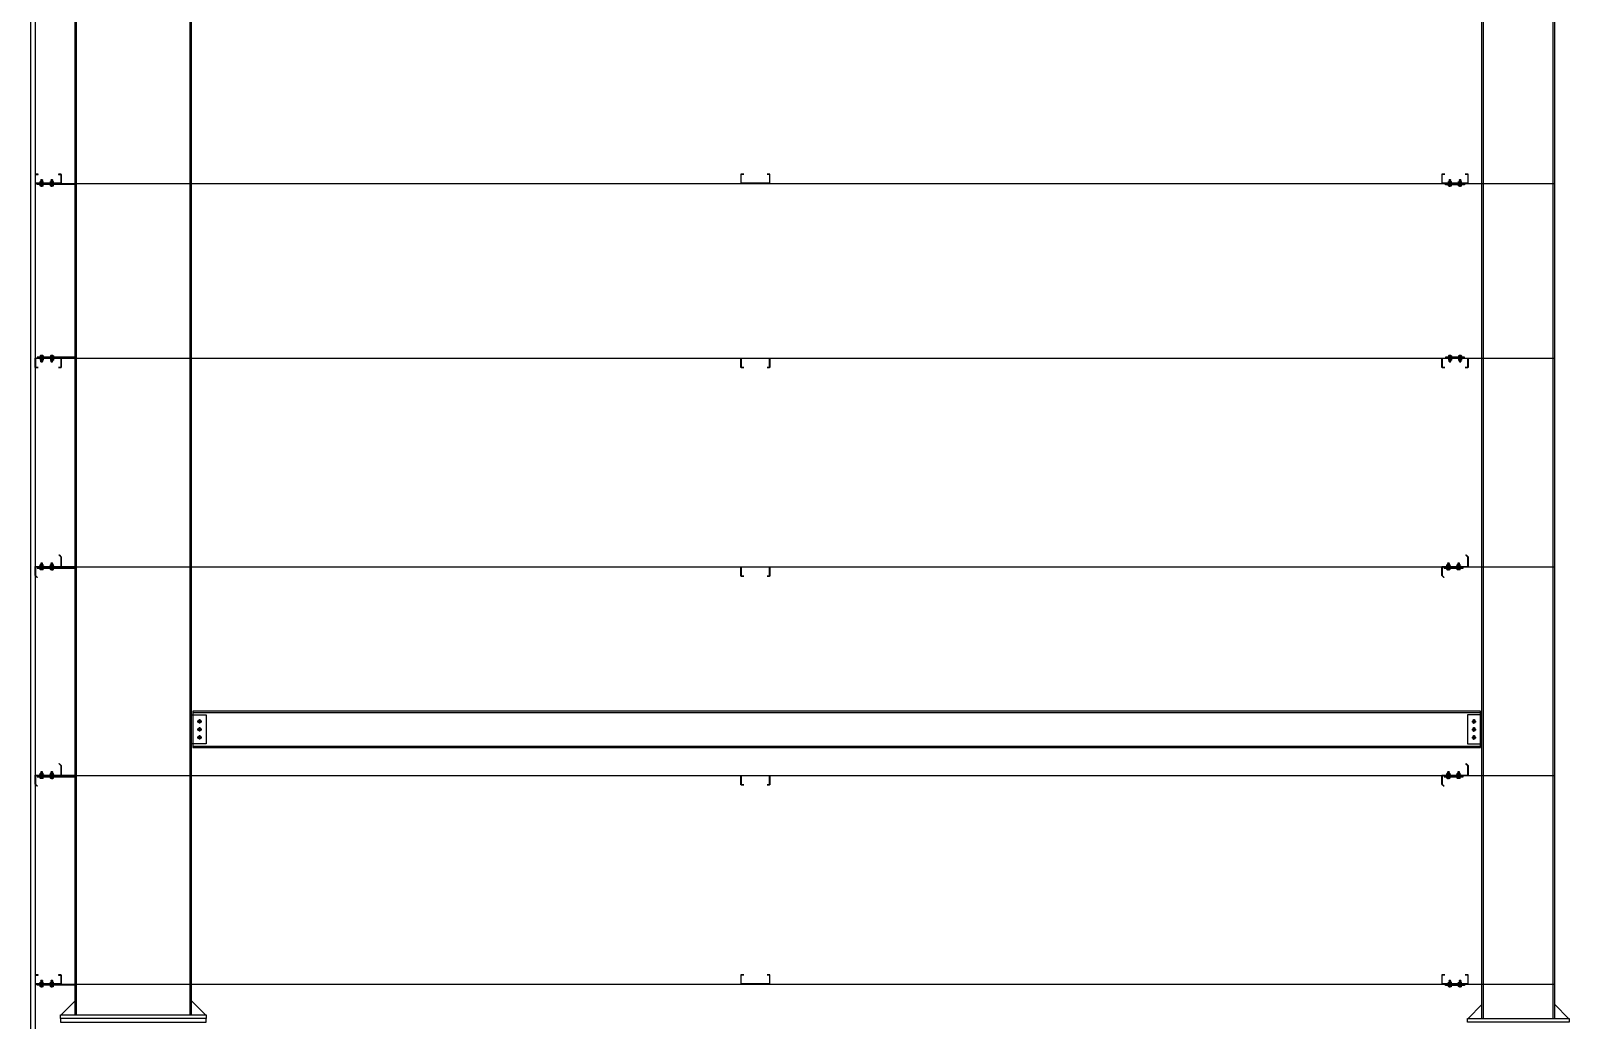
# Model space of a CAD drawing. Header units: inches. Extents: x 315041 to 662841, y -45540 to -35018.
# Drawn here: x 335147 to 335252.8, y -38412.7 to -38344.7 of the extents above; entities that cross this region are included whole.
import ezdxf

# ---------------------------------------------------------------- set-up
doc = ezdxf.new("R2010")
doc.units = ezdxf.units.IN
doc.header["$MEASUREMENT"] = 0
doc.linetypes.add('CENTER2', pattern=[28.575, 19.05, -3.175, 3.175, -3.175])
for name, color, linetype in [('2', 2, 'Continuous'), ('251', 251, 'Continuous'), ('3', 3, 'Continuous'), ('5', 5, 'Continuous'), ('6', 6, 'Continuous'), ('7', 7, 'Continuous'), ('8', 8, 'Continuous'), ('9', 9, 'Continuous')]:
    doc.layers.add(name, color=color, linetype=linetype)

# ---------------------------------------------------------------- blocks, each defined once
blk = doc.blocks.new('A$C2C995D6F')
at = {"layer": '7'}
for p, q in [((0.252, 0.126), (0, 0.126)), ((0.126, 0.252), (0.126, 0))]:
    blk.add_line(p, q, dxfattribs=at)
blk.add_circle((0.126, 0.126), 0.0917, dxfattribs=at)
blk = doc.blocks.new('A$C6A7930B6')
at = {"layer": '2'}
h = blk.add_hatch(dxfattribs=at)
h.set_pattern_fill('ANSI31', color=256, scale=0.125, angle=-90, style=0)
h.set_pattern_definition([(315, (3303.04439, 11524.56439), (0.011048543456, 0.011048543456), [])])
h.paths.add_polyline_path([(1.5, 1.185), (1.5, 0.619), (0.016, 0.619), (0.016, 0.124), (0.129, 0.011), (0.118, 0), (0, 0.118), (0, 0.635), (1.484, 0.635), (1.484, 1.179), (1.371, 1.292), (1.382, 1.303)])
at = {"layer": '251'}
h = blk.add_hatch(color=256, dxfattribs=at)
h.paths.add_polyline_path([(0.314, 0.668), (0.31, 0.668, 0.192582), (0.332, 0.676, 0.192582), (0.353, 0.668)])
h.paths.add_polyline_path([(0.397, 0.668, 0.192582), (0.418, 0.676, 0.192582), (0.44, 0.668)])
h = blk.add_hatch(color=256, dxfattribs=at)
h.paths.add_polyline_path([(0.314, 0.455), (0.31, 0.455, 0.192582), (0.332, 0.464, 0.192582), (0.353, 0.455)])
h.paths.add_polyline_path([(0.397, 0.455, 0.192582), (0.418, 0.464, 0.192582), (0.44, 0.455)])
h = blk.add_hatch(color=256, dxfattribs=at)
h.paths.add_polyline_path([(0.898, 0.668), (0.893, 0.668, 0.192582), (0.915, 0.676, 0.192582), (0.937, 0.668)])
h.paths.add_polyline_path([(0.98, 0.668, 0.192582), (1.002, 0.676, 0.192582), (1.023, 0.668)])
h = blk.add_hatch(color=256, dxfattribs=at)
h.paths.add_polyline_path([(0.898, 0.455), (0.893, 0.455, 0.192582), (0.915, 0.464, 0.192582), (0.937, 0.455)])
h.paths.add_polyline_path([(0.98, 0.455, 0.192582), (1.002, 0.464, 0.192582), (1.023, 0.455)])
at = {"layer": '9', "linetype": 'Continuous'}
h = blk.add_hatch(dxfattribs=at)
h.set_pattern_fill('ANSI31', color=250, scale=0.25, angle=-90, style=0)
h.set_pattern_definition([(315, (3302.900187, 11527.014995), (0.02209708691, 0.02209708691), [])])
h.paths.add_polyline_path([(2.292, 0.552), (2.292, 0.619), (0.125, 0.619), (0.125, 0.552)])
at = {"layer": '2'}
blk.add_lwpolyline([(1.5, 1.185), (1.5, 0.619), (0.016, 0.619), (0.016, 0.124), (0.129, 0.011), (0.118, 0), (0, 0.118), (0, 0.635), (1.484, 0.635), (1.484, 1.179), (1.371, 1.292), (1.382, 1.303)], close=True, dxfattribs=at)
at = {"layer": '5', "linetype": 'CENTER2', "ltscale": 0.2}
for p, q in [((0.375, 0.436), (0.375, 0.859)), ((0.958, 0.436), (0.958, 0.859))]:
    blk.add_line(p, q, dxfattribs=at)
at = {"layer": '6'}
blk.add_lwpolyline([(2.292, 0.552), (2.292, 0.619), (0.125, 0.619), (0.125, 0.552), (2.292, 0.552)], dxfattribs=at)
at = {"layer": '8'}
for p, q in [((0.288, 0.676), (0.288, 0.739)), ((0.288, 0.464), (0.288, 0.526)), ((0.44, 0.748), (0.31, 0.748)), ((0.44, 0.535), (0.31, 0.535)), ((0.436, 0.668), (0.314, 0.668)), ((0.436, 0.552), (0.314, 0.552)), ((0.436, 0.455), (0.314, 0.455)), ((0.335, 0.832), (0.325, 0.824)), ((0.325, 0.824), (0.335, 0.817)), ((0.335, 0.772), (0.325, 0.764)), ((0.325, 0.764), (0.325, 0.748)), ((0.325, 0.635), (0.325, 0.552)), ((0.332, 0.676), (0.332, 0.739)), ((0.332, 0.676), (0.332, 0.739)), ((0.332, 0.464), (0.332, 0.526)), ((0.332, 0.464), (0.332, 0.526)), ((0.415, 0.837), (0.335, 0.837)), ((0.335, 0.832), (0.335, 0.837)), ((0.335, 0.832), (0.375, 0.835)), ((0.35, 0.759), (0.415, 0.765)), ((0.425, 0.759), (0.35, 0.759)), ((0.375, 0.837), (0.375, 0.835)), ((0.375, 0.835), (0.375, 0.837)), ((0.415, 0.837), (0.42, 0.83)), ((0.42, 0.83), (0.415, 0.825)), ((0.415, 0.78), (0.425, 0.774)), ((0.425, 0.774), (0.415, 0.765)), ((0.415, 0.765), (0.425, 0.759)), ((0.418, 0.676), (0.418, 0.739)), ((0.418, 0.464), (0.418, 0.526)), ((0.425, 0.759), (0.425, 0.748)), ((0.425, 0.635), (0.425, 0.552)), ((0.462, 0.676), (0.462, 0.739)), ((0.462, 0.464), (0.462, 0.526)), ((0.872, 0.676), (0.872, 0.739)), ((0.872, 0.464), (0.872, 0.526)), ((1.023, 0.748), (0.893, 0.748)), ((1.023, 0.535), (0.893, 0.535)), ((1.019, 0.668), (0.898, 0.668)), ((1.019, 0.552), (0.898, 0.552)), ((1.019, 0.455), (0.898, 0.455)), ((0.918, 0.832), (0.908, 0.824)), ((0.908, 0.824), (0.918, 0.817)), ((0.918, 0.772), (0.908, 0.764)), ((0.908, 0.764), (0.908, 0.748)), ((0.908, 0.635), (0.908, 0.552)), ((0.915, 0.676), (0.915, 0.739)), ((0.915, 0.676), (0.915, 0.739)), ((0.915, 0.464), (0.915, 0.526)), ((0.915, 0.464), (0.915, 0.526)), ((0.998, 0.837), (0.918, 0.837)), ((0.918, 0.832), (0.918, 0.837)), ((0.918, 0.832), (0.958, 0.835)), ((0.933, 0.759), (0.998, 0.765)), ((1.008, 0.759), (0.933, 0.759)), ((0.958, 0.837), (0.958, 0.835)), ((0.958, 0.835), (0.958, 0.837)), ((0.998, 0.837), (1.003, 0.83)), ((1.003, 0.83), (0.998, 0.825)), ((0.998, 0.78), (1.008, 0.774)), ((1.008, 0.774), (0.998, 0.765)), ((0.998, 0.765), (1.008, 0.759)), ((1.002, 0.676), (1.002, 0.739)), ((1.002, 0.464), (1.002, 0.526)), ((1.008, 0.759), (1.008, 0.748)), ((1.008, 0.635), (1.008, 0.552)), ((1.045, 0.676), (1.045, 0.739)), ((1.045, 0.464), (1.045, 0.526))]:
    blk.add_line(p, q, dxfattribs=at)
for points in [[(0.275, 0.65), (0.275, 0.668), (0.475, 0.668), (0.475, 0.65)], [(0.275, 0.535), (0.275, 0.552), (0.475, 0.552), (0.475, 0.535)], [(0.335, 0.817), (0.325, 0.809), (0.335, 0.802), (0.415, 0.81), (0.425, 0.819), (0.415, 0.825)], [(0.335, 0.802), (0.325, 0.794), (0.335, 0.787), (0.415, 0.795), (0.425, 0.804), (0.415, 0.81)], [(0.335, 0.787), (0.325, 0.779), (0.335, 0.772), (0.415, 0.78), (0.425, 0.789), (0.415, 0.795)], [(0.859, 0.65), (0.859, 0.668), (1.058, 0.668), (1.058, 0.65)], [(0.859, 0.535), (0.859, 0.552), (1.058, 0.552), (1.058, 0.535)], [(0.918, 0.817), (0.908, 0.809), (0.918, 0.802), (0.998, 0.81), (1.008, 0.819), (0.998, 0.825)], [(0.918, 0.802), (0.908, 0.794), (0.918, 0.787), (0.998, 0.795), (1.008, 0.804), (0.998, 0.81)], [(0.918, 0.787), (0.908, 0.779), (0.918, 0.772), (0.998, 0.78), (1.008, 0.789), (0.998, 0.795)]]:
    blk.add_lwpolyline(points, close=True, dxfattribs=at)
for centre, start, end in [((0.31, 0.716), 46.39718, 133.60282), ((0.31, 0.699), 226.39718, 313.60282), ((0.31, 0.503), 46.39718, 133.60282), ((0.31, 0.486), 226.39718, 313.60282), ((0.353, 0.716), 90, 133.60282), ((0.353, 0.699), 226.39718, 270), ((0.353, 0.503), 90, 133.60282), ((0.353, 0.486), 226.39718, 270), ((0.397, 0.716), 46.39718, 90), ((0.397, 0.699), 270, 313.60282), ((0.397, 0.503), 46.39718, 90), ((0.397, 0.486), 270, 313.60282), ((0.44, 0.716), 46.39718, 133.60282), ((0.44, 0.699), 226.39718, 313.60282), ((0.44, 0.503), 46.39718, 133.60282), ((0.44, 0.486), 226.39718, 313.60282), ((0.893, 0.716), 46.39718, 133.60282), ((0.893, 0.699), 226.39718, 313.60282), ((0.893, 0.503), 46.39718, 133.60282), ((0.893, 0.486), 226.39718, 313.60282), ((0.937, 0.716), 90, 133.60282), ((0.937, 0.699), 226.39718, 270), ((0.937, 0.503), 90, 133.60282), ((0.937, 0.486), 226.39718, 270), ((0.98, 0.716), 46.39718, 90), ((0.98, 0.699), 270, 313.60282), ((0.98, 0.503), 46.39718, 90), ((0.98, 0.486), 270, 313.60282), ((1.023, 0.716), 46.39718, 133.60282), ((1.023, 0.699), 226.39718, 313.60282), ((1.023, 0.503), 46.39718, 133.60282), ((1.023, 0.486), 226.39718, 313.60282)]:
    blk.add_arc(centre, 0.0314, start, end, dxfattribs=at)
blk = doc.blocks.new('*U148')
at = {"layer": '251'}
h = blk.add_hatch(color=256, dxfattribs=at)
h.paths.add_polyline_path([(-0.053, -0.04), (-0.053, -0.043, -0.192582), (-0.048, -0.029, -0.192582), (-0.053, -0.014)])
h.paths.add_polyline_path([(-0.053, 0.014, -0.192582), (-0.048, 0.029, -0.192582), (-0.053, 0.043)])
h = blk.add_hatch(color=256, dxfattribs=at)
h.paths.add_polyline_path([(0.067, -0.04), (0.067, -0.043, -0.192582), (0.073, -0.029, -0.192582), (0.067, -0.014)])
h.paths.add_polyline_path([(0.067, 0.014, -0.192582), (0.073, 0.029, -0.192582), (0.067, 0.043)])
at = {"layer": '5', "linetype": 'CENTER2', "ltscale": 0.2}
blk.add_line((-0.077, 0), (0.206, 0), dxfattribs=at)
at = {"layer": '8'}
for p, q in [((-0.053, 0.04), (-0.053, -0.04)), ((-0.048, 0.058), (-0.006, 0.058)), ((-0.048, 0.029), (-0.006, 0.029)), ((0, 0.043), (0, -0.043)), ((0.056, 0.033), (0, 0.033)), ((0.056, -0.066), (0.056, 0.066)), ((0.056, 0.066), (0.067, 0.066)), ((0.067, -0.066), (0.067, 0.066)), ((0.067, 0.04), (0.067, -0.04)), ((0.073, 0.058), (0.115, 0.058)), ((0.073, 0.029), (0.115, 0.029)), ((0.12, 0.043), (0.12, -0.043)), ((0.128, 0.033), (0.12, 0.033)), ((0.132, 0.027), (0.128, 0.033)), ((0.128, 0.033), (0.128, -0.017)), ((0.128, -0.017), (0.132, 0.027)), ((0.138, 0.033), (0.132, 0.027)), ((0.142, 0.027), (0.138, 0.033)), ((0.175, 0.03), (0.172, 0.027)), ((0.18, 0.027), (0.175, 0.03)), ((0.177, -0.027), (0.178, 0)), ((0.18, 0), (0.178, 0)), ((0.178, 0), (0.18, 0)), ((0.18, 0.027), (0.18, -0.027)), ((-0.048, -0.029), (-0.006, -0.029)), ((-0.048, -0.029), (-0.006, -0.029)), ((-0.048, -0.058), (-0.006, -0.058)), ((0.056, -0.033), (0, -0.033)), ((0.056, -0.066), (0.067, -0.066)), ((0.073, -0.029), (0.115, -0.029)), ((0.073, -0.029), (0.115, -0.029)), ((0.073, -0.058), (0.115, -0.058)), ((0.131, -0.033), (0.12, -0.033)), ((0.137, -0.027), (0.131, -0.033)), ((0.171, -0.033), (0.167, -0.027)), ((0.177, -0.027), (0.171, -0.033)), ((0.177, -0.027), (0.18, -0.027))]:
    blk.add_line(p, q, dxfattribs=at)
for points in [[(0.147, -0.027), (0.141, -0.033), (0.137, -0.027), (0.142, 0.027), (0.148, 0.033), (0.152, 0.027)], [(0.157, -0.027), (0.151, -0.033), (0.147, -0.027), (0.152, 0.027), (0.158, 0.033), (0.162, 0.027)], [(0.167, -0.027), (0.161, -0.033), (0.157, -0.027), (0.162, 0.027), (0.168, 0.033), (0.172, 0.027)]]:
    blk.add_lwpolyline(points, close=True, dxfattribs=at)
for centre, start, end in [((-0.032, 0.043), 136.39718, 223.60282), ((-0.032, 0.014), 136.39718, 180), ((-0.021, 0.043), 316.39718, 43.60282), ((-0.021, 0.014), 0, 43.60282), ((0.088, 0.043), 136.39718, 223.60282), ((0.088, 0.014), 136.39718, 180), ((0.099, 0.043), 316.39718, 43.60282), ((0.099, 0.014), 0, 43.60282), ((-0.032, -0.014), 180, 223.60282), ((-0.032, -0.043), 136.39718, 223.60282), ((-0.021, -0.014), 316.39718, 0), ((-0.021, -0.043), 316.39718, 43.60282), ((0.088, -0.014), 180, 223.60282), ((0.088, -0.043), 136.39718, 223.60282), ((0.099, -0.014), 316.39718, 0), ((0.099, -0.043), 316.39718, 43.60282)]:
    blk.add_arc(centre, 0.0209, start, end, dxfattribs=at)
blk = doc.blocks.new('*U149')
at = {"layer": '251'}
h = blk.add_hatch(color=256, dxfattribs=at)
h.paths.add_polyline_path([(-0.053, -0.04), (-0.053, -0.043, -0.192582), (-0.048, -0.029, -0.192582), (-0.053, -0.014)])
h.paths.add_polyline_path([(-0.053, 0.014, -0.192582), (-0.048, 0.029, -0.192582), (-0.053, 0.043)])
h = blk.add_hatch(color=256, dxfattribs=at)
h.paths.add_polyline_path([(0.067, -0.04), (0.067, -0.043, -0.192582), (0.073, -0.029, -0.192582), (0.067, -0.014)])
h.paths.add_polyline_path([(0.067, 0.014, -0.192582), (0.073, 0.029, -0.192582), (0.067, 0.043)])
at = {"layer": '5', "linetype": 'CENTER2', "ltscale": 0.2}
blk.add_line((-0.077, 0), (0.206, 0), dxfattribs=at)
at = {"layer": '8'}
for p, q in [((-0.053, 0.04), (-0.053, -0.04)), ((-0.048, 0.058), (-0.006, 0.058)), ((-0.048, 0.029), (-0.006, 0.029)), ((0, 0.043), (0, -0.043)), ((0.056, 0.033), (0, 0.033)), ((0.056, -0.066), (0.056, 0.066)), ((0.056, 0.066), (0.067, 0.066)), ((0.067, -0.066), (0.067, 0.066)), ((0.067, 0.04), (0.067, -0.04)), ((0.073, 0.058), (0.115, 0.058)), ((0.073, 0.029), (0.115, 0.029)), ((0.12, 0.043), (0.12, -0.043)), ((0.128, 0.033), (0.12, 0.033)), ((0.132, 0.027), (0.128, 0.033)), ((0.128, 0.033), (0.128, -0.017)), ((0.128, -0.017), (0.132, 0.027)), ((0.138, 0.033), (0.132, 0.027)), ((0.142, 0.027), (0.138, 0.033)), ((0.175, 0.03), (0.172, 0.027)), ((0.18, 0.027), (0.175, 0.03)), ((0.177, -0.027), (0.178, 0)), ((0.18, 0), (0.178, 0)), ((0.178, 0), (0.18, 0)), ((0.18, 0.027), (0.18, -0.027)), ((-0.048, -0.029), (-0.006, -0.029)), ((-0.048, -0.029), (-0.006, -0.029)), ((-0.048, -0.058), (-0.006, -0.058)), ((0.056, -0.033), (0, -0.033)), ((0.056, -0.066), (0.067, -0.066)), ((0.073, -0.029), (0.115, -0.029)), ((0.073, -0.029), (0.115, -0.029)), ((0.073, -0.058), (0.115, -0.058)), ((0.131, -0.033), (0.12, -0.033)), ((0.137, -0.027), (0.131, -0.033)), ((0.171, -0.033), (0.167, -0.027)), ((0.177, -0.027), (0.171, -0.033)), ((0.177, -0.027), (0.18, -0.027))]:
    blk.add_line(p, q, dxfattribs=at)
for points in [[(0.147, -0.027), (0.141, -0.033), (0.137, -0.027), (0.142, 0.027), (0.148, 0.033), (0.152, 0.027)], [(0.157, -0.027), (0.151, -0.033), (0.147, -0.027), (0.152, 0.027), (0.158, 0.033), (0.162, 0.027)], [(0.167, -0.027), (0.161, -0.033), (0.157, -0.027), (0.162, 0.027), (0.168, 0.033), (0.172, 0.027)]]:
    blk.add_lwpolyline(points, close=True, dxfattribs=at)
for centre, start, end in [((-0.032, 0.043), 136.39718, 223.60282), ((-0.032, 0.014), 136.39718, 180), ((-0.021, 0.043), 316.39718, 43.60282), ((-0.021, 0.014), 0, 43.60282), ((0.088, 0.043), 136.39718, 223.60282), ((0.088, 0.014), 136.39718, 180), ((0.099, 0.043), 316.39718, 43.60282), ((0.099, 0.014), 0, 43.60282), ((-0.032, -0.014), 180, 223.60282), ((-0.032, -0.043), 136.39718, 223.60282), ((-0.021, -0.014), 316.39718, 0), ((-0.021, -0.043), 316.39718, 43.60282), ((0.088, -0.014), 180, 223.60282), ((0.088, -0.043), 136.39718, 223.60282), ((0.099, -0.014), 316.39718, 0), ((0.099, -0.043), 316.39718, 43.60282)]:
    blk.add_arc(centre, 0.0209, start, end, dxfattribs=at)
blk = doc.blocks.new('A$C174458B3')
at = {"layer": '2'}
blk.add_lwpolyline([(1.333, 0.017), (1.483, 0.017), (1.483, 0.525), (0.017, 0.525), (0.017, 0.017), (0.167, 0.017), (0.167, 0), (0, 0), (0, 0.542), (1.5, 0.542), (1.5, 0), (1.333, 0), (1.333, 0.017)], dxfattribs=at)
at = {"layer": '5'}
blk.add_lwpolyline([(2.292, 0.542), (2.292, 0.608), (0.125, 0.608), (0.125, 0.542), (2.292, 0.542)], dxfattribs=at)
at = {"layer": '251', "color": 147, "xscale": 1.5, "yscale": 1.5, "zscale": 1.5, "rotation": 270}
for name, p in [('*U149', (0.375, 0.608)), ('*U148', (0.958, 0.608))]:
    blk.add_blockref(name, p, dxfattribs=at)
blk = doc.blocks.new('A$C2426415A')
at = {"layer": '2'}
h = blk.add_hatch(dxfattribs=at)
h.set_pattern_fill('ANSI31', color=256, scale=0.125, angle=-90, style=0)
h.set_pattern_definition([(315, (3303.044389, 11524.564393), (0.011048543456, 0.011048543456), [])])
h.paths.add_polyline_path([(1.5, 1.185), (1.5, 0.619), (0.016, 0.619), (0.016, 0.124), (0.129, 0.011), (0.118, 0), (0, 0.118), (0, 0.635), (1.484, 0.635), (1.484, 1.179), (1.371, 1.292), (1.382, 1.303)])
at = {"layer": '251'}
h = blk.add_hatch(color=256, dxfattribs=at)
h.paths.add_polyline_path([(0.314, 0.668), (0.31, 0.668, 0.192582), (0.332, 0.676, 0.192582), (0.353, 0.668)])
h.paths.add_polyline_path([(0.397, 0.668, 0.192582), (0.418, 0.676, 0.192582), (0.44, 0.668)])
h = blk.add_hatch(color=256, dxfattribs=at)
h.paths.add_polyline_path([(0.314, 0.455), (0.31, 0.455, 0.192582), (0.332, 0.464, 0.192582), (0.353, 0.455)])
h.paths.add_polyline_path([(0.397, 0.455, 0.192582), (0.418, 0.464, 0.192582), (0.44, 0.455)])
h = blk.add_hatch(color=256, dxfattribs=at)
h.paths.add_polyline_path([(0.898, 0.668), (0.893, 0.668, 0.192582), (0.915, 0.676, 0.192582), (0.937, 0.668)])
h.paths.add_polyline_path([(0.98, 0.668, 0.192582), (1.002, 0.676, 0.192582), (1.023, 0.668)])
h = blk.add_hatch(color=256, dxfattribs=at)
h.paths.add_polyline_path([(0.898, 0.455), (0.893, 0.455, 0.192582), (0.915, 0.464, 0.192582), (0.937, 0.455)])
h.paths.add_polyline_path([(0.98, 0.455, 0.192582), (1.002, 0.464, 0.192582), (1.023, 0.455)])
at = {"layer": '9', "linetype": 'Continuous'}
h = blk.add_hatch(dxfattribs=at)
h.set_pattern_fill('ANSI31', color=250, scale=0.25, angle=-90, style=0)
h.set_pattern_definition([(315, (3302.900186, 11527.014998), (0.02209708691, 0.02209708691), [])])
h.paths.add_polyline_path([(1.208, 0.552), (1.208, 0.619), (0.125, 0.619), (0.125, 0.552)])
at = {"layer": '2'}
blk.add_lwpolyline([(1.5, 1.185), (1.5, 0.619), (0.016, 0.619), (0.016, 0.124), (0.129, 0.011), (0.118, 0), (0, 0.118), (0, 0.635), (1.484, 0.635), (1.484, 1.179), (1.371, 1.292), (1.382, 1.303)], close=True, dxfattribs=at)
at = {"layer": '5', "linetype": 'CENTER2', "ltscale": 0.2}
for p, q in [((0.375, 0.436), (0.375, 0.859)), ((0.958, 0.436), (0.958, 0.859))]:
    blk.add_line(p, q, dxfattribs=at)
at = {"layer": '6'}
blk.add_lwpolyline([(1.208, 0.552), (1.208, 0.619), (0.125, 0.619), (0.125, 0.552), (1.208, 0.552)], dxfattribs=at)
at = {"layer": '8'}
for p, q in [((0.288, 0.676), (0.288, 0.739)), ((0.288, 0.464), (0.288, 0.526)), ((0.44, 0.748), (0.31, 0.748)), ((0.44, 0.535), (0.31, 0.535)), ((0.436, 0.668), (0.314, 0.668)), ((0.436, 0.552), (0.314, 0.552)), ((0.436, 0.455), (0.314, 0.455)), ((0.335, 0.832), (0.325, 0.824)), ((0.325, 0.824), (0.335, 0.817)), ((0.335, 0.772), (0.325, 0.764)), ((0.325, 0.764), (0.325, 0.748)), ((0.325, 0.635), (0.325, 0.552)), ((0.332, 0.676), (0.332, 0.739)), ((0.332, 0.676), (0.332, 0.739)), ((0.332, 0.464), (0.332, 0.526)), ((0.332, 0.464), (0.332, 0.526)), ((0.415, 0.837), (0.335, 0.837)), ((0.335, 0.832), (0.335, 0.837)), ((0.335, 0.832), (0.375, 0.835)), ((0.35, 0.759), (0.415, 0.765)), ((0.425, 0.759), (0.35, 0.759)), ((0.375, 0.837), (0.375, 0.835)), ((0.375, 0.835), (0.375, 0.837)), ((0.415, 0.837), (0.42, 0.83)), ((0.42, 0.83), (0.415, 0.825)), ((0.415, 0.78), (0.425, 0.774)), ((0.425, 0.774), (0.415, 0.765)), ((0.415, 0.765), (0.425, 0.759)), ((0.418, 0.676), (0.418, 0.739)), ((0.418, 0.464), (0.418, 0.526)), ((0.425, 0.759), (0.425, 0.748)), ((0.425, 0.635), (0.425, 0.552)), ((0.462, 0.676), (0.462, 0.739)), ((0.462, 0.464), (0.462, 0.526)), ((0.872, 0.676), (0.872, 0.739)), ((0.872, 0.464), (0.872, 0.526)), ((1.023, 0.748), (0.893, 0.748)), ((1.023, 0.535), (0.893, 0.535)), ((1.019, 0.668), (0.898, 0.668)), ((1.019, 0.552), (0.898, 0.552)), ((1.019, 0.455), (0.898, 0.455)), ((0.918, 0.832), (0.908, 0.824)), ((0.908, 0.824), (0.918, 0.817)), ((0.918, 0.772), (0.908, 0.764)), ((0.908, 0.764), (0.908, 0.748)), ((0.908, 0.635), (0.908, 0.552)), ((0.915, 0.676), (0.915, 0.739)), ((0.915, 0.676), (0.915, 0.739)), ((0.915, 0.464), (0.915, 0.526)), ((0.915, 0.464), (0.915, 0.526)), ((0.998, 0.837), (0.918, 0.837)), ((0.918, 0.832), (0.918, 0.837)), ((0.918, 0.832), (0.958, 0.835)), ((0.933, 0.759), (0.998, 0.765)), ((1.008, 0.759), (0.933, 0.759)), ((0.958, 0.837), (0.958, 0.835)), ((0.958, 0.835), (0.958, 0.837)), ((0.998, 0.837), (1.003, 0.83)), ((1.003, 0.83), (0.998, 0.825)), ((0.998, 0.78), (1.008, 0.774)), ((1.008, 0.774), (0.998, 0.765)), ((0.998, 0.765), (1.008, 0.759)), ((1.002, 0.676), (1.002, 0.739)), ((1.002, 0.464), (1.002, 0.526)), ((1.008, 0.759), (1.008, 0.748)), ((1.008, 0.635), (1.008, 0.552)), ((1.045, 0.676), (1.045, 0.739)), ((1.045, 0.464), (1.045, 0.526))]:
    blk.add_line(p, q, dxfattribs=at)
for points in [[(0.275, 0.65), (0.275, 0.668), (0.475, 0.668), (0.475, 0.65)], [(0.275, 0.535), (0.275, 0.552), (0.475, 0.552), (0.475, 0.535)], [(0.335, 0.817), (0.325, 0.809), (0.335, 0.802), (0.415, 0.81), (0.425, 0.819), (0.415, 0.825)], [(0.335, 0.802), (0.325, 0.794), (0.335, 0.787), (0.415, 0.795), (0.425, 0.804), (0.415, 0.81)], [(0.335, 0.787), (0.325, 0.779), (0.335, 0.772), (0.415, 0.78), (0.425, 0.789), (0.415, 0.795)], [(0.859, 0.65), (0.859, 0.668), (1.058, 0.668), (1.058, 0.65)], [(0.859, 0.535), (0.859, 0.552), (1.058, 0.552), (1.058, 0.535)], [(0.918, 0.817), (0.908, 0.809), (0.918, 0.802), (0.998, 0.81), (1.008, 0.819), (0.998, 0.825)], [(0.918, 0.802), (0.908, 0.794), (0.918, 0.787), (0.998, 0.795), (1.008, 0.804), (0.998, 0.81)], [(0.918, 0.787), (0.908, 0.779), (0.918, 0.772), (0.998, 0.78), (1.008, 0.789), (0.998, 0.795)]]:
    blk.add_lwpolyline(points, close=True, dxfattribs=at)
for centre, start, end in [((0.31, 0.716), 46.39718, 133.60282), ((0.31, 0.699), 226.39718, 313.60282), ((0.31, 0.503), 46.39718, 133.60282), ((0.31, 0.486), 226.39718, 313.60282), ((0.353, 0.716), 90, 133.60282), ((0.353, 0.699), 226.39718, 270), ((0.353, 0.503), 90, 133.60282), ((0.353, 0.486), 226.39718, 270), ((0.397, 0.716), 46.39718, 90), ((0.397, 0.699), 270, 313.60282), ((0.397, 0.503), 46.39718, 90), ((0.397, 0.486), 270, 313.60282), ((0.44, 0.716), 46.39718, 133.60282), ((0.44, 0.699), 226.39718, 313.60282), ((0.44, 0.503), 46.39718, 133.60282), ((0.44, 0.486), 226.39718, 313.60282), ((0.893, 0.716), 46.39718, 133.60282), ((0.893, 0.699), 226.39718, 313.60282), ((0.893, 0.503), 46.39718, 133.60282), ((0.893, 0.486), 226.39718, 313.60282), ((0.937, 0.716), 90, 133.60282), ((0.937, 0.699), 226.39718, 270), ((0.937, 0.503), 90, 133.60282), ((0.937, 0.486), 226.39718, 270), ((0.98, 0.716), 46.39718, 90), ((0.98, 0.699), 270, 313.60282), ((0.98, 0.503), 46.39718, 90), ((0.98, 0.486), 270, 313.60282), ((1.023, 0.716), 46.39718, 133.60282), ((1.023, 0.699), 226.39718, 313.60282), ((1.023, 0.503), 46.39718, 133.60282), ((1.023, 0.486), 226.39718, 313.60282)]:
    blk.add_arc(centre, 0.0314, start, end, dxfattribs=at)
blk = doc.blocks.new('*U164')
at = {"layer": '251'}
h = blk.add_hatch(color=256, dxfattribs=at)
h.paths.add_polyline_path([(-0.053, -0.04), (-0.053, -0.043, -0.192582), (-0.048, -0.029, -0.192582), (-0.053, -0.014)])
h.paths.add_polyline_path([(-0.053, 0.014, -0.192582), (-0.048, 0.029, -0.192582), (-0.053, 0.043)])
h = blk.add_hatch(color=256, dxfattribs=at)
h.paths.add_polyline_path([(0.067, -0.04), (0.067, -0.043, -0.192582), (0.073, -0.029, -0.192582), (0.067, -0.014)])
h.paths.add_polyline_path([(0.067, 0.014, -0.192582), (0.073, 0.029, -0.192582), (0.067, 0.043)])
at = {"layer": '5', "linetype": 'CENTER2', "ltscale": 0.2}
blk.add_line((-0.077, 0), (0.206, 0), dxfattribs=at)
at = {"layer": '8'}
for p, q in [((-0.053, 0.04), (-0.053, -0.04)), ((-0.048, 0.058), (-0.006, 0.058)), ((-0.048, 0.029), (-0.006, 0.029)), ((0, 0.043), (0, -0.043)), ((0.056, 0.033), (0, 0.033)), ((0.056, -0.066), (0.056, 0.066)), ((0.056, 0.066), (0.067, 0.066)), ((0.067, -0.066), (0.067, 0.066)), ((0.067, 0.04), (0.067, -0.04)), ((0.073, 0.058), (0.115, 0.058)), ((0.073, 0.029), (0.115, 0.029)), ((0.12, 0.043), (0.12, -0.043)), ((0.128, 0.033), (0.12, 0.033)), ((0.132, 0.027), (0.128, 0.033)), ((0.128, 0.033), (0.128, -0.017)), ((0.128, -0.017), (0.132, 0.027)), ((0.138, 0.033), (0.132, 0.027)), ((0.142, 0.027), (0.138, 0.033)), ((0.175, 0.03), (0.172, 0.027)), ((0.18, 0.027), (0.175, 0.03)), ((0.177, -0.027), (0.178, 0)), ((0.18, 0), (0.178, 0)), ((0.178, 0), (0.18, 0)), ((0.18, 0.027), (0.18, -0.027)), ((-0.048, -0.029), (-0.006, -0.029)), ((-0.048, -0.029), (-0.006, -0.029)), ((-0.048, -0.058), (-0.006, -0.058)), ((0.056, -0.033), (0, -0.033)), ((0.056, -0.066), (0.067, -0.066)), ((0.073, -0.029), (0.115, -0.029)), ((0.073, -0.029), (0.115, -0.029)), ((0.073, -0.058), (0.115, -0.058)), ((0.131, -0.033), (0.12, -0.033)), ((0.137, -0.027), (0.131, -0.033)), ((0.171, -0.033), (0.167, -0.027)), ((0.177, -0.027), (0.171, -0.033)), ((0.177, -0.027), (0.18, -0.027))]:
    blk.add_line(p, q, dxfattribs=at)
for points in [[(0.147, -0.027), (0.141, -0.033), (0.137, -0.027), (0.142, 0.027), (0.148, 0.033), (0.152, 0.027)], [(0.157, -0.027), (0.151, -0.033), (0.147, -0.027), (0.152, 0.027), (0.158, 0.033), (0.162, 0.027)], [(0.167, -0.027), (0.161, -0.033), (0.157, -0.027), (0.162, 0.027), (0.168, 0.033), (0.172, 0.027)]]:
    blk.add_lwpolyline(points, close=True, dxfattribs=at)
for centre, start, end in [((-0.032, 0.043), 136.39718, 223.60282), ((-0.032, 0.014), 136.39718, 180), ((-0.021, 0.043), 316.39718, 43.60282), ((-0.021, 0.014), 0, 43.60282), ((0.088, 0.043), 136.39718, 223.60282), ((0.088, 0.014), 136.39718, 180), ((0.099, 0.043), 316.39718, 43.60282), ((0.099, 0.014), 0, 43.60282), ((-0.032, -0.014), 180, 223.60282), ((-0.032, -0.043), 136.39718, 223.60282), ((-0.021, -0.014), 316.39718, 0), ((-0.021, -0.043), 316.39718, 43.60282), ((0.088, -0.014), 180, 223.60282), ((0.088, -0.043), 136.39718, 223.60282), ((0.099, -0.014), 316.39718, 0), ((0.099, -0.043), 316.39718, 43.60282)]:
    blk.add_arc(centre, 0.0209, start, end, dxfattribs=at)
blk = doc.blocks.new('*U165')
at = {"layer": '251'}
h = blk.add_hatch(color=256, dxfattribs=at)
h.paths.add_polyline_path([(-0.053, -0.04), (-0.053, -0.043, -0.192582), (-0.048, -0.029, -0.192582), (-0.053, -0.014)])
h.paths.add_polyline_path([(-0.053, 0.014, -0.192582), (-0.048, 0.029, -0.192582), (-0.053, 0.043)])
h = blk.add_hatch(color=256, dxfattribs=at)
h.paths.add_polyline_path([(0.067, -0.04), (0.067, -0.043, -0.192582), (0.073, -0.029, -0.192582), (0.067, -0.014)])
h.paths.add_polyline_path([(0.067, 0.014, -0.192582), (0.073, 0.029, -0.192582), (0.067, 0.043)])
at = {"layer": '5', "linetype": 'CENTER2', "ltscale": 0.2}
blk.add_line((-0.077, 0), (0.206, 0), dxfattribs=at)
at = {"layer": '8'}
for p, q in [((-0.053, 0.04), (-0.053, -0.04)), ((-0.048, 0.058), (-0.006, 0.058)), ((-0.048, 0.029), (-0.006, 0.029)), ((0, 0.043), (0, -0.043)), ((0.056, 0.033), (0, 0.033)), ((0.056, -0.066), (0.056, 0.066)), ((0.056, 0.066), (0.067, 0.066)), ((0.067, -0.066), (0.067, 0.066)), ((0.067, 0.04), (0.067, -0.04)), ((0.073, 0.058), (0.115, 0.058)), ((0.073, 0.029), (0.115, 0.029)), ((0.12, 0.043), (0.12, -0.043)), ((0.128, 0.033), (0.12, 0.033)), ((0.132, 0.027), (0.128, 0.033)), ((0.128, 0.033), (0.128, -0.017)), ((0.128, -0.017), (0.132, 0.027)), ((0.138, 0.033), (0.132, 0.027)), ((0.142, 0.027), (0.138, 0.033)), ((0.175, 0.03), (0.172, 0.027)), ((0.18, 0.027), (0.175, 0.03)), ((0.177, -0.027), (0.178, 0)), ((0.18, 0), (0.178, 0)), ((0.178, 0), (0.18, 0)), ((0.18, 0.027), (0.18, -0.027)), ((-0.048, -0.029), (-0.006, -0.029)), ((-0.048, -0.029), (-0.006, -0.029)), ((-0.048, -0.058), (-0.006, -0.058)), ((0.056, -0.033), (0, -0.033)), ((0.056, -0.066), (0.067, -0.066)), ((0.073, -0.029), (0.115, -0.029)), ((0.073, -0.029), (0.115, -0.029)), ((0.073, -0.058), (0.115, -0.058)), ((0.131, -0.033), (0.12, -0.033)), ((0.137, -0.027), (0.131, -0.033)), ((0.171, -0.033), (0.167, -0.027)), ((0.177, -0.027), (0.171, -0.033)), ((0.177, -0.027), (0.18, -0.027))]:
    blk.add_line(p, q, dxfattribs=at)
for points in [[(0.147, -0.027), (0.141, -0.033), (0.137, -0.027), (0.142, 0.027), (0.148, 0.033), (0.152, 0.027)], [(0.157, -0.027), (0.151, -0.033), (0.147, -0.027), (0.152, 0.027), (0.158, 0.033), (0.162, 0.027)], [(0.167, -0.027), (0.161, -0.033), (0.157, -0.027), (0.162, 0.027), (0.168, 0.033), (0.172, 0.027)]]:
    blk.add_lwpolyline(points, close=True, dxfattribs=at)
for centre, start, end in [((-0.032, 0.043), 136.39718, 223.60282), ((-0.032, 0.014), 136.39718, 180), ((-0.021, 0.043), 316.39718, 43.60282), ((-0.021, 0.014), 0, 43.60282), ((0.088, 0.043), 136.39718, 223.60282), ((0.088, 0.014), 136.39718, 180), ((0.099, 0.043), 316.39718, 43.60282), ((0.099, 0.014), 0, 43.60282), ((-0.032, -0.014), 180, 223.60282), ((-0.032, -0.043), 136.39718, 223.60282), ((-0.021, -0.014), 316.39718, 0), ((-0.021, -0.043), 316.39718, 43.60282), ((0.088, -0.014), 180, 223.60282), ((0.088, -0.043), 136.39718, 223.60282), ((0.099, -0.014), 316.39718, 0), ((0.099, -0.043), 316.39718, 43.60282)]:
    blk.add_arc(centre, 0.0209, start, end, dxfattribs=at)
blk = doc.blocks.new('A$C3DCF6A79')
at = {"layer": '2'}
blk.add_lwpolyline([(1.333, 0.708), (1.483, 0.708), (1.483, 0.199), (0.017, 0.199), (0.017, 0.708), (0.167, 0.708), (0.167, 0.724), (0, 0.724), (0, 0.183), (1.5, 0.183), (1.5, 0.724), (1.333, 0.724), (1.333, 0.708)], dxfattribs=at)
at = {"layer": '5'}
blk.add_lwpolyline([(1.292, 0.183), (1.292, 0.116), (0.208, 0.116), (0.208, 0.183), (1.042, 0.183)], dxfattribs=at)
at = {"layer": '251', "color": 147, "xscale": -1.5, "yscale": 1.5, "zscale": 1.5, "rotation": 270}
for name, p in [('*U165', (0.458, 0.116)), ('*U164', (1.042, 0.116))]:
    blk.add_blockref(name, p, dxfattribs=at)

msp = doc.modelspace()

# ---------------------------------------------------------------- linework, layer by layer
at = {"layer": '2', "color": 9}
for p, q in [((335149.3246, -38355.1749), (335251.775, -38355.1749)), ((335149.3246, -38367.1749), (335251.775, -38367.1749)), ((335149.3246, -38381.5083), (335251.775, -38381.5083)), ((335149.3246, -38395.8416), (335251.775, -38395.8416)), ((335149.3246, -38410.1749), (335251.775, -38410.1749))]:
    msp.add_line(p, q, dxfattribs=at)
at = {"layer": '2', "color": 9, "ltscale": 50}
for points in [[(335197.6325, -38354.5449), (335197.8125, -38354.5449), (335197.8125, -38355.1549), (335195.8525, -38355.1549), (335195.8525, -38354.5449), (335196.0325, -38354.5449), (335196.0325, -38354.5249), (335195.8525, -38354.5249, 0.41421356), (335195.8325, -38354.5449), (335195.8325, -38355.1549, 0.41421356), (335195.8525, -38355.1749), (335197.8125, -38355.1749, 0.41421356), (335197.8325, -38355.1549), (335197.8325, -38354.5449, 0.41421356), (335197.8125, -38354.5249), (335197.6325, -38354.5249), (335197.6325, -38354.5449)], [(335197.6325, -38367.8049), (335197.8125, -38367.8049), (335197.8125, -38367.1949), (335195.8525, -38367.1949), (335195.8525, -38367.8049), (335196.0325, -38367.8049), (335196.0325, -38367.8249), (335195.8525, -38367.8249, -0.41421356), (335195.8325, -38367.8049), (335195.8325, -38367.1949, -0.41421356), (335195.8525, -38367.1749), (335197.8125, -38367.1749, -0.41421356), (335197.8325, -38367.1949), (335197.8325, -38367.8049, -0.41421356), (335197.8125, -38367.8249), (335197.6325, -38367.8249), (335197.6325, -38367.8049)], [(335197.6325, -38382.1383), (335197.8125, -38382.1383), (335197.8125, -38381.5283), (335195.8525, -38381.5283), (335195.8525, -38382.1383), (335196.0325, -38382.1383), (335196.0325, -38382.1583), (335195.8525, -38382.1583, -0.41421356), (335195.8325, -38382.1383), (335195.8325, -38381.5283, -0.41421356), (335195.8525, -38381.5083), (335197.8125, -38381.5083, -0.41421356), (335197.8325, -38381.5283), (335197.8325, -38382.1383, -0.41421356), (335197.8125, -38382.1583), (335197.6325, -38382.1583), (335197.6325, -38382.1383)], [(335197.6325, -38396.4716), (335197.8125, -38396.4716), (335197.8125, -38395.8616), (335195.8525, -38395.8616), (335195.8525, -38396.4716), (335196.0325, -38396.4716), (335196.0325, -38396.4916), (335195.8525, -38396.4916, -0.41421356), (335195.8325, -38396.4716), (335195.8325, -38395.8616, -0.41421356), (335195.8525, -38395.8416), (335197.8125, -38395.8416, -0.41421356), (335197.8325, -38395.8616), (335197.8325, -38396.4716, -0.41421356), (335197.8125, -38396.4916), (335197.6325, -38396.4916), (335197.6325, -38396.4716)], [(335197.6325, -38409.5449), (335197.8125, -38409.5449), (335197.8125, -38410.1549), (335195.8525, -38410.1549), (335195.8525, -38409.5449), (335196.0325, -38409.5449), (335196.0325, -38409.5249), (335195.8525, -38409.5249, 0.41421356), (335195.8325, -38409.5449), (335195.8325, -38410.1549, 0.41421356), (335195.8525, -38410.1749), (335197.8125, -38410.1749, 0.41421356), (335197.8325, -38410.1549), (335197.8325, -38409.5449, 0.41421356), (335197.8125, -38409.5249), (335197.6325, -38409.5249), (335197.6325, -38409.5449)]]:
    msp.add_lwpolyline(points, format="xyb", dxfattribs=at)
at = {"layer": '3', "color": 9}
msp.add_lwpolyline([(335147.3246, -38561.1758), (335147.0246, -38561.1758), (335147.0246, -38300.1758), (335147.3246, -38300.1758)], close=True, dxfattribs=at)
at = {"layer": '8', "color": 9}
for p, q in [((335251.675, -38412.5258), (335251.675, -38326.6835)), ((335251.775, -38412.5258), (335251.775, -38326.6735)), ((335246.775, -38412.5258), (335246.775, -38327.1735)), ((335246.775, -38412.5258), (335246.775, -38327.1735)), ((335246.875, -38412.5258), (335246.875, -38327.1635)), ((335150.0746, -38412.2758), (335150.0746, -38338.1213)), ((335150.1746, -38412.2758), (335150.1746, -38338.1213)), ((335157.9746, -38412.2758), (335157.9746, -38338.1213)), ((335158.0746, -38412.2758), (335158.0746, -38338.1213)), ((335150.0746, -38411.3258), (335149.1246, -38412.2758)), ((335158.0746, -38411.3258), (335159.0246, -38412.2758)), ((335246.775, -38411.5758), (335245.825, -38412.5258)), ((335251.775, -38411.5758), (335252.725, -38412.5258))]:
    msp.add_line(p, q, dxfattribs=at)
for points in [[(335158.1746, -38393.9258), (335246.675, -38393.9258), (335246.675, -38391.4258), (335158.1746, -38391.4258)], [(335158.0746, -38391.6758), (335159.0746, -38391.6758), (335159.0746, -38393.6758), (335158.0746, -38393.6758)], [(335246.775, -38391.6758), (335245.775, -38391.6758), (335245.775, -38393.6758), (335246.775, -38393.6758)], [(335149.0746, -38412.2758), (335159.0746, -38412.2758), (335159.0746, -38412.5258), (335149.0746, -38412.5258)], [(335149.0746, -38412.7758), (335159.0746, -38412.7758), (335159.0746, -38412.5258), (335149.0746, -38412.5258)], [(335245.775, -38412.5258), (335252.775, -38412.5258), (335252.775, -38412.7758), (335245.775, -38412.7758)]]:
    msp.add_lwpolyline(points, close=True, dxfattribs=at)
for points in [[(335246.675, -38391.5258), (335158.1746, -38391.5258)], [(335158.1746, -38393.8258), (335246.675, -38393.8258)]]:
    msp.add_lwpolyline(points, dxfattribs=at)

# ---------------------------------------------------------------- block references
at = {"layer": '2', "color": 9, "xscale": -1.200000000011642, "yscale": 1.19999999999709, "zscale": 1.2, "rotation": 180}
for name, p in [('A$C174458B3', (335147.3245, -38354.5249)), ('A$C3DCF6A79', (335244.025, -38366.9557)), ('A$C174458B3', (335147.3245, -38409.5249))]:
    msp.add_blockref(name, p, dxfattribs=at)
at = {"layer": '2', "color": 9, "xscale": 1.200000000011642, "yscale": 1.19999999999709, "zscale": 1.2}
for name, p in [('A$C3DCF6A79', (335244.025, -38355.3942)), ('A$C174458B3', (335147.3245, -38367.8249)), ('A$C6A7930B6', (335147.3245, -38382.2507)), ('A$C2426415A', (335244.025, -38382.2507)), ('A$C6A7930B6', (335147.3245, -38396.584)), ('A$C2426415A', (335244.025, -38396.584)), ('A$C3DCF6A79', (335244.025, -38410.3942))]:
    msp.add_blockref(name, p, dxfattribs=at)
at = {"layer": '8', "color": 9, "yscale": 1.19999999999709, "zscale": 1.2}
for p, xscale in [((335158.4735, -38392.2769), 1.200000000011642), ((335158.4735, -38392.8269), 1.200000000011642), ((335246.3761, -38392.2769), -1.200000000011642), ((335246.3761, -38392.8269), -1.200000000011642), ((335158.4735, -38393.3769), 1.200000000011642), ((335246.3761, -38393.3769), -1.200000000011642)]:
    msp.add_blockref('A$C2C995D6F', p, dxfattribs=dict(at, xscale=xscale))

doc.saveas('drawing.dxf')
